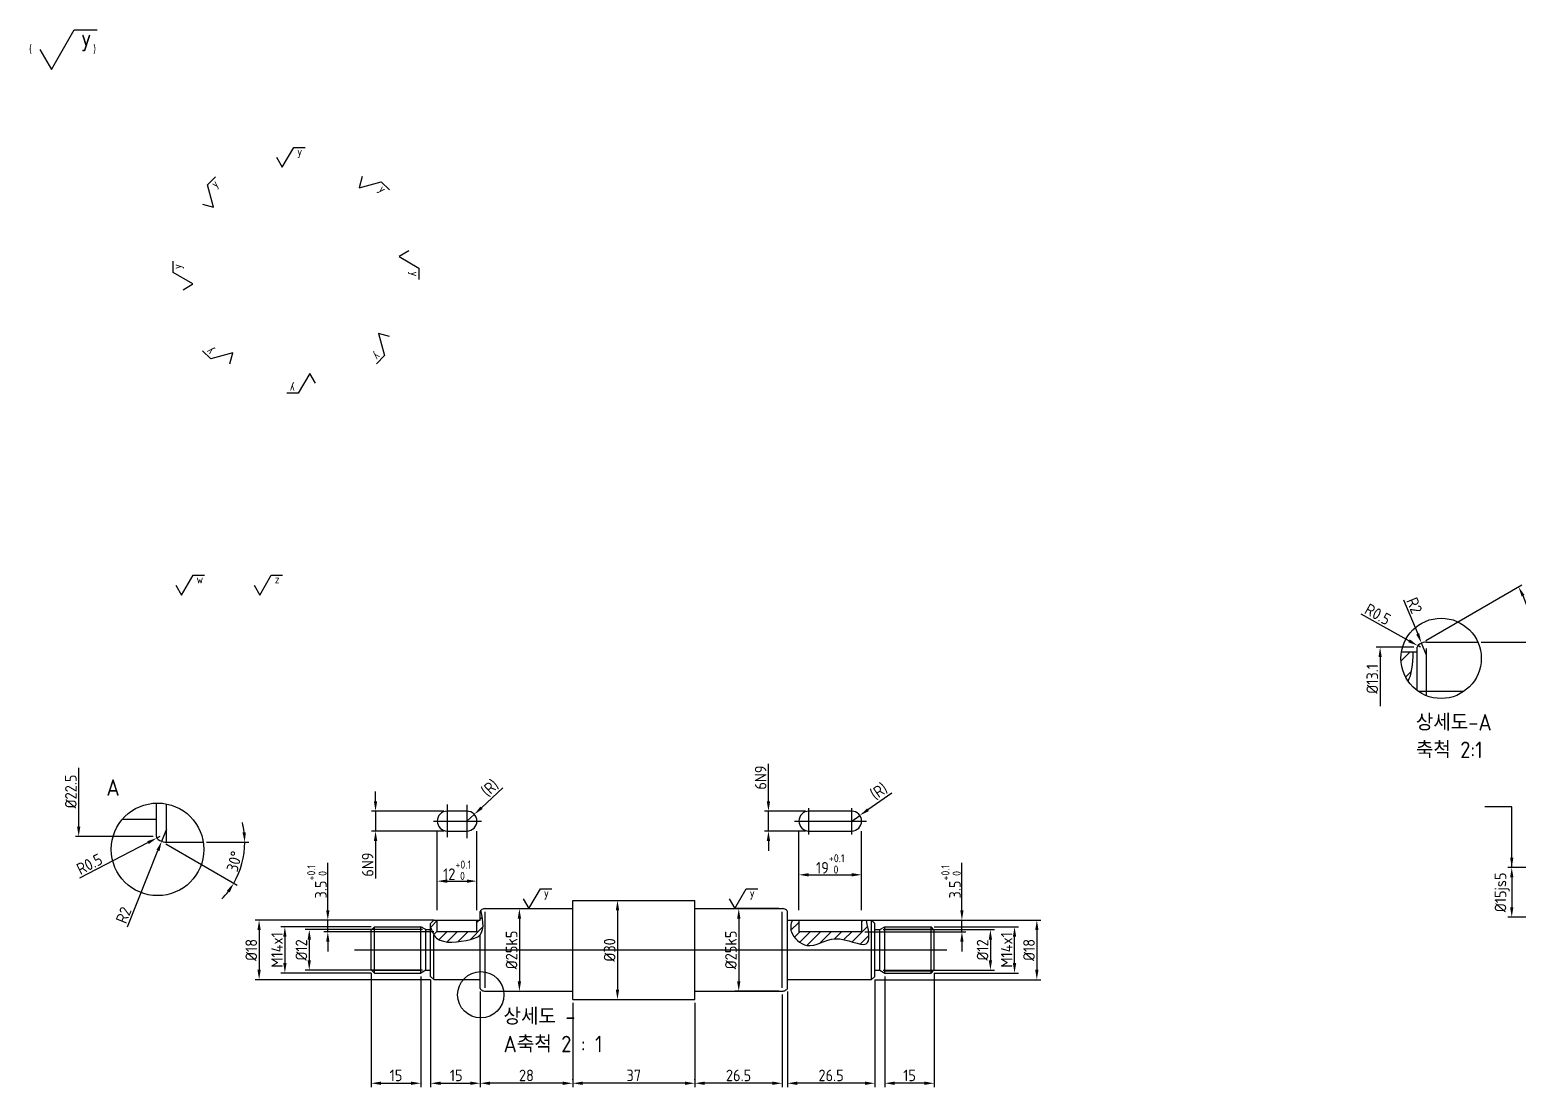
# Model space of a CAD drawing. Header units: millimetres. Extents: x 0 to 1314, y 0 to 614.
# Drawn here: x 635.6 to 1086.3, y 293.7 to 613.9 of the extents above; entities that cross this region are included whole.
import ezdxf

# ---------------------------------------------------------------- set-up
doc = ezdxf.new("R2010")
doc.units = ezdxf.units.MM
for name, color, linetype in [('가는실선', 1, 'Continuous'), ('문자', 2, 'Continuous'), ('외형선', 3, 'Continuous'), ('중심선', 1, 'Continuous')]:
    doc.layers.add(name, color=color, linetype=linetype)
doc.styles.get("Standard").update_dxf_attribs({"font": 'isocp.shx', "bigfont": 'whgtxt.shx'})
doc.dimstyles.new('ISO-25', dxfattribs={"dimtxt": 3.5, "dimasz": 3, "dimexe": 1.2, "dimexo": 1, "dimtad": 1, "dimdsep": 46, "dimtxsty": 'Standard', "dimcen": 0, "dimclrd": 7, "dimclre": 7, "dimclrt": 2, "dimazin": 2, "dimtfac": 1, "dimtmove": 0, "dimatfit": 3, "dimfxl": 0, "dimlwd": -1, "dimlwe": -1, "dimarcsym": 0})

# ---------------------------------------------------------------- blocks, each defined once
blk = doc.blocks.new('*D3')
at = {"layer": 'Defpoints', "color": 0}
for p in [(762.02, 377.27), (740.33, 371.27), (762.02, 371.27)]:
    blk.add_point(p, dxfattribs=at)
at = {"layer": '외형선', "color": 7}
for p, q in [((740.33, 380.27), (740.33, 383.27)), ((761.02, 377.27), (739.13, 377.27)), ((740.33, 377.27), (740.33, 371.27)), ((761.02, 371.27), (739.13, 371.27)), ((740.33, 368.27), (740.33, 356.91))]:
    blk.add_line(p, q, dxfattribs=at)
for points in [[(739.83, 380.27), (740.83, 380.27), (740.33, 377.27)], [(739.83, 368.27), (740.83, 368.27), (740.33, 371.27)]]:
    blk.add_solid(points, dxfattribs=at)
at = {"layer": '외형선', "color": 2, "insert": (737.95, 361.09), "char_height": 3.5, "attachment_point": 5, "rotation": 90}
blk.add_mtext('6N9', dxfattribs=at)
blk = doc.blocks.new('*D4')
at = {"layer": 'Defpoints', "color": 0}
for p in [(768.02, 374.27), (770.23, 376.31)]:
    blk.add_point(p, dxfattribs=at)
at = {"layer": '외형선', "color": 7}
for p, q in [((778.91, 384.3), (772.44, 378.34)), ((768.02, 374.27), (770.23, 376.31))]:
    blk.add_line(p, q, dxfattribs=at)
blk.add_solid([(772.1, 378.71), (772.77, 377.97), (770.23, 376.31)], dxfattribs=at)
at = {"layer": '외형선', "color": 2, "insert": (775.05, 384.21), "char_height": 3.5, "attachment_point": 5, "rotation": 42.6501}
blk.add_mtext('(R)', dxfattribs=at)
blk = doc.blocks.new('*D6')
at = {"layer": 'Defpoints', "color": 0}
for p in [(859.3, 377.27), (871.52, 377.27), (871.52, 371.27)]:
    blk.add_point(p, dxfattribs=at)
at = {"layer": '외형선', "color": 7}
for p, q in [((859.3, 380.27), (859.3, 391.63)), ((870.52, 377.27), (858.1, 377.27)), ((859.3, 371.27), (859.3, 377.27)), ((870.52, 371.27), (858.1, 371.27)), ((859.3, 368.27), (859.3, 365.27))]:
    blk.add_line(p, q, dxfattribs=at)
for points in [[(858.8, 380.27), (859.8, 380.27), (859.3, 377.27)], [(858.8, 368.27), (859.8, 368.27), (859.3, 371.27)]]:
    blk.add_solid(points, dxfattribs=at)
at = {"layer": '외형선', "color": 2, "insert": (856.93, 387.45), "char_height": 3.5, "attachment_point": 5, "rotation": 90}
blk.add_mtext('6N9', dxfattribs=at)
blk = doc.blocks.new('*D7')
at = {"layer": 'Defpoints', "color": 0}
for p in [(884.52, 374.27), (886.98, 376)]:
    blk.add_point(p, dxfattribs=at)
at = {"layer": '외형선', "color": 7}
for p, q in [((896.64, 382.77), (889.43, 377.72)), ((884.52, 374.27), (886.98, 376))]:
    blk.add_line(p, q, dxfattribs=at)
blk.add_solid([(889.15, 378.13), (889.72, 377.31), (886.98, 376)], dxfattribs=at)
at = {"layer": '외형선', "color": 2, "insert": (892.8, 383.19), "char_height": 3.5, "attachment_point": 5, "rotation": 35.0457}
blk.add_mtext('(R)', dxfattribs=at)
blk = doc.blocks.new('*D9')
at = {"layer": 'Defpoints', "color": 0}
for p in [(725.88, 344.27), (759.02, 344.27), (759.02, 340.77)]:
    blk.add_point(p, dxfattribs=at)
at = {"layer": '외형선', "color": 7}
for p, q in [((725.88, 347.27), (725.88, 361.6)), ((758.02, 344.27), (724.68, 344.27)), ((725.88, 340.77), (725.88, 344.27)), ((758.02, 340.77), (724.68, 340.77)), ((725.88, 337.77), (725.88, 334.77))]:
    blk.add_line(p, q, dxfattribs=at)
for points in [[(725.38, 347.27), (726.38, 347.27), (725.88, 344.27)], [(725.38, 337.77), (726.38, 337.77), (725.88, 340.77)]]:
    blk.add_solid(points, dxfattribs=at)
at = {"layer": '외형선', "color": 2, "insert": (722.58, 355.94), "char_height": 3.5, "attachment_point": 5, "rotation": 90}
blk.add_mtext('3.5{\\H0.7x;\\S+0.1^  0;}', dxfattribs=at)
blk = doc.blocks.new('*D10')
at = {"layer": 'Defpoints', "color": 0}
for p in [(887.52, 344.27), (917.88, 344.27), (887.52, 340.77)]:
    blk.add_point(p, dxfattribs=at)
at = {"layer": '외형선', "color": 7}
for p, q in [((917.88, 347.27), (917.88, 361.6)), ((888.52, 344.27), (919.08, 344.27)), ((917.88, 340.77), (917.88, 344.27)), ((888.52, 340.77), (919.08, 340.77)), ((917.88, 337.77), (917.88, 334.77))]:
    blk.add_line(p, q, dxfattribs=at)
for points in [[(917.38, 347.27), (918.38, 347.27), (917.88, 344.27)], [(917.38, 337.77), (918.38, 337.77), (917.88, 340.77)]]:
    blk.add_solid(points, dxfattribs=at)
at = {"layer": '외형선', "color": 2, "insert": (914.58, 355.94), "char_height": 3.5, "attachment_point": 5, "rotation": 90}
blk.add_mtext('3.5{\\H0.7x;\\S+0.1^  0;}', dxfattribs=at)
blk = doc.blocks.new('*D15')
at = {"layer": 'Defpoints', "color": 0}
for p in [(740.02, 342.27), (712.88, 328.27), (740.02, 328.27)]:
    blk.add_point(p, dxfattribs=at)
at = {"layer": '외형선', "color": 7}
for p, q in [((739.02, 342.27), (711.68, 342.27)), ((712.88, 339.27), (712.88, 331.27)), ((739.02, 328.27), (711.68, 328.27))]:
    blk.add_line(p, q, dxfattribs=at)
for points in [[(712.38, 339.27), (713.38, 339.27), (712.88, 342.27)], [(712.38, 331.27), (713.38, 331.27), (712.88, 328.27)]]:
    blk.add_solid(points, dxfattribs=at)
at = {"layer": '외형선', "color": 2, "insert": (710.5, 335.27), "char_height": 3.5, "attachment_point": 5, "rotation": 90}
blk.add_mtext('M14x1', dxfattribs=at)
blk = doc.blocks.new('*D16')
at = {"layer": 'Defpoints', "color": 0}
for p in [(755.52, 341.41), (720.26, 329.14), (755.52, 329.14)]:
    blk.add_point(p, dxfattribs=at)
at = {"layer": '외형선', "color": 7}
for p, q in [((754.52, 341.41), (719.06, 341.41)), ((720.26, 338.41), (720.26, 332.14)), ((754.52, 329.14), (719.06, 329.14))]:
    blk.add_line(p, q, dxfattribs=at)
for points in [[(719.76, 338.41), (720.76, 338.41), (720.26, 341.41)], [(719.76, 332.14), (720.76, 332.14), (720.26, 329.14)]]:
    blk.add_solid(points, dxfattribs=at)
at = {"layer": '외형선', "color": 2, "insert": (717.88, 335.27), "char_height": 3.5, "attachment_point": 5, "rotation": 90}
blk.add_mtext('%%C12', dxfattribs=at)
blk = doc.blocks.new('*D17')
at = {"layer": 'Defpoints', "color": 0}
for p in [(758.02, 344.27), (705.07, 326.27), (758.02, 326.27)]:
    blk.add_point(p, dxfattribs=at)
at = {"layer": '외형선', "color": 7}
for p, q in [((757.02, 344.27), (703.87, 344.27)), ((705.07, 341.27), (705.07, 329.27)), ((757.02, 326.27), (703.87, 326.27))]:
    blk.add_line(p, q, dxfattribs=at)
for points in [[(704.57, 341.27), (705.57, 341.27), (705.07, 344.27)], [(704.57, 329.27), (705.57, 329.27), (705.07, 326.27)]]:
    blk.add_solid(points, dxfattribs=at)
at = {"layer": '외형선', "color": 2, "insert": (702.7, 335.27), "char_height": 3.5, "attachment_point": 5, "rotation": 90}
blk.add_mtext('%%C18', dxfattribs=at)
blk = doc.blocks.new('*D18')
at = {"layer": 'Defpoints', "color": 0}
for p in [(773.56, 347.77), (773.56, 322.77), (783.89, 322.77)]:
    blk.add_point(p, dxfattribs=at)
at = {"layer": '외형선', "color": 7}
for p, q in [((774.56, 347.77), (785.09, 347.77)), ((783.89, 344.77), (783.89, 325.77)), ((774.56, 322.77), (785.09, 322.77))]:
    blk.add_line(p, q, dxfattribs=at)
for points in [[(783.39, 344.77), (784.39, 344.77), (783.89, 347.77)], [(783.39, 325.77), (784.39, 325.77), (783.89, 322.77)]]:
    blk.add_solid(points, dxfattribs=at)
at = {"layer": '외형선', "color": 2, "insert": (781.52, 335.27), "char_height": 3.5, "attachment_point": 5, "rotation": 90}
blk.add_mtext('%%C25k5', dxfattribs=at)
blk = doc.blocks.new('*D19')
at = {"layer": 'Defpoints', "color": 0}
for p in [(800.02, 350.27), (800.02, 320.27), (813.59, 320.27)]:
    blk.add_point(p, dxfattribs=at)
at = {"layer": '외형선', "color": 7}
for p, q in [((801.02, 350.27), (814.79, 350.27)), ((813.59, 347.27), (813.59, 323.27)), ((801.02, 320.27), (814.79, 320.27))]:
    blk.add_line(p, q, dxfattribs=at)
for points in [[(813.09, 347.27), (814.09, 347.27), (813.59, 350.27)], [(813.09, 323.27), (814.09, 323.27), (813.59, 320.27)]]:
    blk.add_solid(points, dxfattribs=at)
at = {"layer": '외형선', "color": 2, "insert": (811.21, 335.27), "char_height": 3.5, "attachment_point": 5, "rotation": 90}
blk.add_mtext('%%C30', dxfattribs=at)
blk = doc.blocks.new('*D20')
at = {"layer": 'Defpoints', "color": 0}
for p in [(863.49, 347.77), (850.31, 322.77), (863.49, 322.77)]:
    blk.add_point(p, dxfattribs=at)
at = {"layer": '외형선', "color": 7}
for p, q in [((862.49, 347.77), (849.11, 347.77)), ((850.31, 344.77), (850.31, 325.77)), ((862.49, 322.77), (849.11, 322.77))]:
    blk.add_line(p, q, dxfattribs=at)
for points in [[(849.81, 344.77), (850.81, 344.77), (850.31, 347.77)], [(849.81, 325.77), (850.81, 325.77), (850.31, 322.77)]]:
    blk.add_solid(points, dxfattribs=at)
at = {"layer": '외형선', "color": 2, "insert": (847.93, 335.27), "char_height": 3.5, "attachment_point": 5, "rotation": 90}
blk.add_mtext('%%C25k5', dxfattribs=at)
blk = doc.blocks.new('*D21')
at = {"layer": 'Defpoints', "color": 0}
for p in [(908.52, 342.27), (933.81, 342.27), (908.52, 328.27)]:
    blk.add_point(p, dxfattribs=at)
at = {"layer": '외형선', "color": 7}
for p, q in [((909.52, 342.27), (935.01, 342.27)), ((933.81, 331.27), (933.81, 339.27)), ((909.52, 328.27), (935.01, 328.27))]:
    blk.add_line(p, q, dxfattribs=at)
for points in [[(933.31, 339.27), (934.31, 339.27), (933.81, 342.27)], [(933.31, 331.27), (934.31, 331.27), (933.81, 328.27)]]:
    blk.add_solid(points, dxfattribs=at)
at = {"layer": '외형선', "color": 2, "insert": (931.43, 335.27), "char_height": 3.5, "attachment_point": 5, "rotation": 90}
blk.add_mtext('M14x1', dxfattribs=at)
blk = doc.blocks.new('*D22')
at = {"layer": 'Defpoints', "color": 0}
for p in [(893.02, 341.41), (893.02, 329.14), (926.51, 329.14)]:
    blk.add_point(p, dxfattribs=at)
at = {"layer": '외형선', "color": 7}
for p, q in [((894.02, 341.41), (927.71, 341.41)), ((926.51, 338.41), (926.51, 332.14)), ((894.02, 329.14), (927.71, 329.14))]:
    blk.add_line(p, q, dxfattribs=at)
for points in [[(926.01, 338.41), (927.01, 338.41), (926.51, 341.41)], [(926.01, 332.14), (927.01, 332.14), (926.51, 329.14)]]:
    blk.add_solid(points, dxfattribs=at)
at = {"layer": '외형선', "color": 2, "insert": (924.13, 335.27), "char_height": 3.5, "attachment_point": 5, "rotation": 90}
blk.add_mtext('%%C12', dxfattribs=at)
blk = doc.blocks.new('*D23')
at = {"layer": 'Defpoints', "color": 0}
for p in [(917.88, 344.27), (890.52, 326.27), (940.57, 326.27)]:
    blk.add_point(p, dxfattribs=at)
at = {"layer": '외형선', "color": 7}
for p, q in [((918.88, 344.27), (941.77, 344.27)), ((940.57, 341.27), (940.57, 329.27)), ((891.52, 326.27), (941.77, 326.27))]:
    blk.add_line(p, q, dxfattribs=at)
for points in [[(940.07, 341.27), (941.07, 341.27), (940.57, 344.27)], [(940.07, 329.27), (941.07, 329.27), (940.57, 326.27)]]:
    blk.add_solid(points, dxfattribs=at)
at = {"layer": '외형선', "color": 2, "insert": (938.19, 335.27), "char_height": 3.5, "attachment_point": 5, "rotation": 90}
blk.add_mtext('%%C18', dxfattribs=at)
blk = doc.blocks.new('*D24')
at = {"layer": 'Defpoints', "color": 0}
for p in [(677.05, 371.86), (675.57, 368.15)]:
    blk.add_point(p, dxfattribs=at)
at = {"layer": '외형선', "color": 7}
for p, q in [((677.05, 371.86), (675.57, 368.15)), ((665.21, 342.3), (674.45, 365.37))]:
    blk.add_line(p, q, dxfattribs=at)
blk.add_solid([(673.99, 365.55), (674.92, 365.18), (675.57, 368.15)], dxfattribs=at)
at = {"layer": '외형선', "color": 2, "insert": (664.06, 345.81), "char_height": 3.5, "attachment_point": 5, "rotation": 68.1667}
blk.add_mtext('R2', dxfattribs=at)
blk = doc.blocks.new('*D25')
at = {"layer": 'Defpoints', "color": 0}
for p in [(674.98, 369.6), (674.09, 369.14)]:
    blk.add_point(p, dxfattribs=at)
at = {"layer": '외형선', "color": 7}
for p, q in [((674.98, 369.6), (674.09, 369.14)), ((650.77, 357.08), (671.43, 367.76))]:
    blk.add_line(p, q, dxfattribs=at)
blk.add_solid([(671.2, 368.2), (671.66, 367.31), (674.09, 369.14)], dxfattribs=at)
at = {"layer": '외형선', "color": 2, "insert": (653.72, 361.27), "char_height": 3.5, "attachment_point": 5, "rotation": 27.3468}
blk.add_mtext('R0.5', dxfattribs=at)
blk = doc.blocks.new('*D26')
at = {"layer": 'Defpoints', "color": 0}
for p in [(674.48, 368.73), (675.05, 368.4), (677.05, 367.86), (688.19, 367.86), (699.24, 359.4)]:
    blk.add_point(p, dxfattribs=at)
at = {"layer": '외형선', "color": 7}
for p, q in [((676.85, 367.36), (698.45, 354.89)), ((689.19, 367.86), (701.93, 367.86))]:
    blk.add_line(p, q, dxfattribs=at)
for start, end in [(6.9498, 13.8995), (329.9996, 360), (316.1, 323.0498)]:
    blk.add_arc((675.98, 367.86), 24.75, start, end, dxfattribs=at)
for points in [[(701.05, 370.89), (700.05, 370.83), (700.73, 367.86)], [(695.34, 353.26), (696.18, 352.71), (697.42, 355.49)]]:
    blk.add_solid(points, dxfattribs=at)
at = {"layer": '외형선', "color": 2, "insert": (697.59, 362.07), "char_height": 3.5, "attachment_point": 5, "rotation": 74.9998}
blk.add_mtext('30°', dxfattribs=at)
blk = doc.blocks.new('*D28')
at = {"layer": 'Defpoints', "color": 0}
for p in [(739.02, 329.27), (754.02, 328.27), (754.02, 294.91)]:
    blk.add_point(p, dxfattribs=at)
at = {"layer": '외형선', "color": 7}
for p, q in [((739.02, 328.27), (739.02, 293.71)), ((754.02, 327.27), (754.02, 293.71)), ((742.02, 294.91), (751.02, 294.91))]:
    blk.add_line(p, q, dxfattribs=at)
for points in [[(742.02, 295.41), (742.02, 294.41), (739.02, 294.91)], [(751.02, 295.41), (751.02, 294.41), (754.02, 294.91)]]:
    blk.add_solid(points, dxfattribs=at)
at = {"layer": '외형선', "color": 2, "insert": (746.52, 297.28), "char_height": 3.5, "attachment_point": 5}
blk.add_mtext('15', dxfattribs=at)
blk = doc.blocks.new('*D29')
at = {"layer": 'Defpoints', "color": 0}
for p in [(757.02, 327.27), (772.02, 323.64), (772.02, 294.91)]:
    blk.add_point(p, dxfattribs=at)
at = {"layer": '외형선', "color": 7}
for p, q in [((757.02, 326.27), (757.02, 293.71)), ((772.02, 322.64), (772.02, 293.71)), ((760.02, 294.91), (769.02, 294.91))]:
    blk.add_line(p, q, dxfattribs=at)
for points in [[(760.02, 295.41), (760.02, 294.41), (757.02, 294.91)], [(769.02, 295.41), (769.02, 294.41), (772.02, 294.91)]]:
    blk.add_solid(points, dxfattribs=at)
at = {"layer": '외형선', "color": 2, "insert": (764.76, 297.28), "char_height": 3.5, "attachment_point": 5}
blk.add_mtext('15', dxfattribs=at)
blk = doc.blocks.new('*D30')
at = {"layer": 'Defpoints', "color": 0}
for p in [(800.02, 320.27), (772.02, 305.03), (772.02, 294.91)]:
    blk.add_point(p, dxfattribs=at)
at = {"layer": '외형선', "color": 7}
for p, q in [((800.02, 319.27), (800.02, 293.71)), ((772.02, 304.03), (772.02, 293.71)), ((797.02, 294.91), (775.02, 294.91))]:
    blk.add_line(p, q, dxfattribs=at)
for points in [[(775.02, 295.41), (775.02, 294.41), (772.02, 294.91)], [(797.02, 295.41), (797.02, 294.41), (800.02, 294.91)]]:
    blk.add_solid(points, dxfattribs=at)
at = {"layer": '외형선', "color": 2, "insert": (786.02, 297.28), "char_height": 3.5, "attachment_point": 5}
blk.add_mtext('28', dxfattribs=at)
blk = doc.blocks.new('*D31')
at = {"layer": 'Defpoints', "color": 0}
for p in [(837.02, 320.27), (800.02, 294.91), (800.02, 294.91)]:
    blk.add_point(p, dxfattribs=at)
at = {"layer": '외형선', "color": 7}
for p, q in [((837.02, 319.27), (837.02, 293.71)), ((800.02, 295.91), (800.02, 296.11)), ((834.02, 294.91), (803.02, 294.91))]:
    blk.add_line(p, q, dxfattribs=at)
for points in [[(803.02, 295.41), (803.02, 294.41), (800.02, 294.91)], [(834.02, 295.41), (834.02, 294.41), (837.02, 294.91)]]:
    blk.add_solid(points, dxfattribs=at)
at = {"layer": '외형선', "color": 2, "insert": (818.52, 297.28), "char_height": 3.5, "attachment_point": 5}
blk.add_mtext('37', dxfattribs=at)
blk = doc.blocks.new('*D32')
at = {"layer": 'Defpoints', "color": 0}
for p in [(863.49, 322.77), (837.02, 294.91), (837.02, 294.91)]:
    blk.add_point(p, dxfattribs=at)
at = {"layer": '외형선', "color": 7}
for p, q in [((863.49, 321.77), (863.49, 293.71)), ((837.02, 295.91), (837.02, 296.11)), ((860.49, 294.91), (840.02, 294.91))]:
    blk.add_line(p, q, dxfattribs=at)
for points in [[(840.02, 295.41), (840.02, 294.41), (837.02, 294.91)], [(860.49, 295.41), (860.49, 294.41), (863.49, 294.91)]]:
    blk.add_solid(points, dxfattribs=at)
at = {"layer": '외형선', "color": 2, "insert": (850.25, 297.28), "char_height": 3.5, "attachment_point": 5}
blk.add_mtext('26.5', dxfattribs=at)
blk = doc.blocks.new('*D33')
at = {"layer": 'Defpoints', "color": 0}
for p in [(891.52, 327.27), (865.02, 323.64), (865.02, 294.91)]:
    blk.add_point(p, dxfattribs=at)
at = {"layer": '외형선', "color": 7}
for p, q in [((891.52, 326.27), (891.52, 293.71)), ((865.02, 322.64), (865.02, 293.71)), ((888.52, 294.91), (868.02, 294.91))]:
    blk.add_line(p, q, dxfattribs=at)
for points in [[(868.02, 295.41), (868.02, 294.41), (865.02, 294.91)], [(888.52, 295.41), (888.52, 294.41), (891.52, 294.91)]]:
    blk.add_solid(points, dxfattribs=at)
at = {"layer": '외형선', "color": 2, "insert": (878.27, 297.28), "char_height": 3.5, "attachment_point": 5}
blk.add_mtext('26.5', dxfattribs=at)
blk = doc.blocks.new('*D34')
at = {"layer": 'Defpoints', "color": 0}
for p in [(909.52, 329.27), (894.52, 328.27), (894.52, 294.91)]:
    blk.add_point(p, dxfattribs=at)
at = {"layer": '외형선', "color": 7}
for p, q in [((894.52, 327.27), (894.52, 293.71)), ((909.52, 328.27), (909.52, 293.71)), ((906.52, 294.91), (897.52, 294.91))]:
    blk.add_line(p, q, dxfattribs=at)
for points in [[(897.52, 295.41), (897.52, 294.41), (894.52, 294.91)], [(906.52, 295.41), (906.52, 294.41), (909.52, 294.91)]]:
    blk.add_solid(points, dxfattribs=at)
at = {"layer": '외형선', "color": 2, "insert": (902.02, 297.28), "char_height": 3.5, "attachment_point": 5}
blk.add_mtext('15', dxfattribs=at)
blk = doc.blocks.new('*D68')
at = {"layer": 'Defpoints', "color": 0}
for p in [(1057.03, 428.19), (1058.56, 424.49)]:
    blk.add_point(p, dxfattribs=at)
at = {"layer": '외형선', "color": 7}
for p, q in [((1051.61, 441.24), (1055.88, 430.96)), ((1058.56, 424.49), (1057.03, 428.19))]:
    blk.add_line(p, q, dxfattribs=at)
blk.add_solid([(1056.34, 431.15), (1055.42, 430.77), (1057.03, 428.19)], dxfattribs=at)
at = {"layer": '외형선', "color": 2, "insert": (1054.89, 439.54), "char_height": 3.5, "attachment_point": 5, "rotation": 292.5401}
blk.add_mtext('R2', dxfattribs=at)
blk = doc.blocks.new('*D69')
at = {"layer": 'Defpoints', "color": 0}
for p in [(1055.89, 427.4), (1056.76, 426.91)]:
    blk.add_point(p, dxfattribs=at)
at = {"layer": '외형선', "color": 7}
for p, q in [((1038.69, 437.04), (1053.27, 428.87)), ((1056.76, 426.91), (1055.89, 427.4))]:
    blk.add_line(p, q, dxfattribs=at)
blk.add_solid([(1053.51, 429.31), (1053.02, 428.43), (1055.89, 427.4)], dxfattribs=at)
at = {"layer": '외형선', "color": 2, "insert": (1043.81, 436.89), "char_height": 3.5, "attachment_point": 5, "rotation": 330.7278}
blk.add_mtext('R0.5', dxfattribs=at)
blk = doc.blocks.new('*D70')
at = {"layer": 'Defpoints', "color": 0}
for p in [(1090.37, 434.29), (1058.56, 428.49), (1074.09, 428.49), (1056.26, 427.78), (1056.56, 427.96)]:
    blk.add_point(p, dxfattribs=at)
at = {"layer": '외형선', "color": 7}
for p, q in [((1058.36, 428.99), (1087.45, 445.79)), ((1075.09, 428.49), (1092.08, 428.49))]:
    blk.add_line(p, q, dxfattribs=at)
blk.add_arc((1057.49, 428.49), 33.39, 5.1494, 24.8545, dxfattribs=at)
for points in [[(1087.34, 442.3), (1088.23, 442.76), (1086.41, 445.19)], [(1091.25, 431.51), (1090.25, 431.47), (1090.88, 428.49)]]:
    blk.add_solid(points, dxfattribs=at)
at = {"layer": '외형선', "color": 2, "insert": (1092.04, 437.75), "char_height": 3.5, "attachment_point": 5, "rotation": 285.0019}
blk.add_mtext('30°', dxfattribs=at)
blk = doc.blocks.new('*D74')
at = {"layer": 'Defpoints', "color": 0}
for p in [(1143.75, 360.21), (1084.37, 345.21), (1143.75, 345.21)]:
    blk.add_point(p, dxfattribs=at)
at = {"layer": '외형선', "color": 7}
for p, q in [((1142.75, 360.21), (1083.17, 360.21)), ((1084.37, 357.21), (1084.37, 348.21)), ((1142.75, 345.21), (1083.17, 345.21))]:
    blk.add_line(p, q, dxfattribs=at)
for points in [[(1083.87, 357.21), (1084.87, 357.21), (1084.37, 360.21)], [(1083.87, 348.21), (1084.87, 348.21), (1084.37, 345.21)]]:
    blk.add_solid(points, dxfattribs=at)
at = {"layer": '외형선', "color": 2, "insert": (1081.48, 352.71), "char_height": 3.5, "attachment_point": 5, "rotation": 90}
blk.add_mtext('%%C15js5', dxfattribs=at)

msp = doc.modelspace()

# ---------------------------------------------------------------- hatches: boundary and pattern name
at = {"layer": '가는실선'}
h = msp.add_hatch(dxfattribs=at)
h.set_pattern_fill('ANSI31', color=256, scale=1.4)
h.set_pattern_definition([(45, (-1083.023, -409.8614), (-3.14309, 3.14309), [])])
edge = h.paths.add_edge_path()
edge.add_spline(control_points=[(1052.96, 416.662), (1054.104, 418.455), (1054.431, 421.772), (1054.541, 425.492)], knot_values=[22.0957229, 22.0957229, 22.0957229, 22.0957229, 26.2311837, 26.2311837, 26.2311837, 26.2311837], degree=3, periodic=0)
edge.add_line((1054.541, 425.492), (1054.137, 425.492))
edge.add_line((1054.137, 425.492), (1050.974, 425.492))
edge.add_arc((1062.977, 423.553), 12.158, 170.82243, 180)
edge.add_arc((1062.977, 423.553), 12.158, 180, 214.52414)
h = msp.add_hatch(dxfattribs=at)
h.set_pattern_fill('ANSI31', color=256, scale=0.7)
edge = h.paths.add_edge_path()
edge.add_spline(control_points=[(758.023, 339.825), (758.256, 339.466), (760.454, 336.862), (766.467, 337.738), (771.084, 338.986), (771.82, 339.616), (772.023, 339.856)], knot_values=[6.4540438, 6.4540438, 6.4540438, 6.4540438, 7.8851862, 18.1751173, 20.4703392, 21.6123175, 21.6123175, 21.6123175, 21.6123175], degree=3, periodic=0)
edge.add_spline(control_points=[(772.023, 339.856), (773.331, 341.405), (772.928, 344.242), (772.222, 347.308)], knot_values=[21.6123175, 21.6123175, 21.6123175, 21.6123175, 28.9718923, 28.9718923, 28.9718923, 28.9718923], degree=3, periodic=0)
edge.add_arc((772.523, 346.909), 0.5, 127.0043, 180)
edge.add_line((772.023, 346.909), (772.023, 345.484))
edge.add_line((772.023, 345.484), (772.023, 344.275))
edge.add_line((772.023, 344.275), (771.023, 344.275))
edge.add_line((771.023, 344.275), (771.023, 340.775))
edge.add_line((771.023, 340.775), (759.023, 340.775))
edge.add_line((759.023, 340.775), (759.023, 344.275))
edge.add_line((759.023, 344.275), (758.023, 344.275))
edge.add_line((758.023, 344.275), (757.023, 343.275))
edge.add_line((757.023, 343.275), (757.023, 342.295))
edge.add_line((757.023, 342.295), (757.023, 342.208))
edge.add_spline(control_points=[(757.023, 342.208), (757.268, 341.311), (757.585, 340.497), (758.023, 339.825)], knot_values=[3.7750251, 3.7750251, 3.7750251, 3.7750251, 6.4540438, 6.4540438, 6.4540438, 6.4540438], degree=3, periodic=0)
h = msp.add_hatch(dxfattribs=at)
h.set_pattern_fill('ANSI31', color=256, scale=0.7)
edge = h.paths.add_edge_path()
edge.add_spline(control_points=[(866.524, 344.275), (866.027, 343.096), (865.575, 340.023), (871.922, 334.388), (879.055, 341.125), (890.772, 334.246), (889.783, 340.796), (888.946, 344.275)], knot_values=[5.3774227, 5.3774227, 5.3774227, 5.3774227, 9.2256165, 15.4646428, 24.3433852, 33.7618298, 41.6752201, 41.6752201, 41.6752201, 41.6752201], degree=3, periodic=0)
edge.add_line((888.946, 344.275), (887.523, 344.275))
edge.add_line((887.523, 344.275), (887.523, 340.775))
edge.add_line((887.523, 340.775), (868.523, 340.775))
edge.add_line((868.523, 340.775), (868.523, 344.275))
edge.add_line((868.523, 344.275), (866.524, 344.275))

# ---------------------------------------------------------------- linework, layer by layer
for p, q in [((712.098, 572.254), (715.562, 578.254)), ((715.562, 578.254), (719.026, 578.254)), ((710.366, 575.254), (712.098, 572.254)), ((689.45, 566.872), (691.9, 569.321)), ((736.278, 569.391), (735.382, 566.045)), ((691.243, 560.18), (689.45, 566.872)), ((735.382, 566.045), (742.074, 567.838)), ((742.074, 567.838), (744.523, 565.388)), ((687.897, 561.076), (691.243, 560.18)), ((750.456, 546.922), (747.456, 545.19)), ((679.035, 540.36), (679.035, 543.824)), ((747.456, 545.19), (753.456, 541.726)), ((753.456, 541.726), (753.456, 538.262)), ((685.035, 536.896), (679.035, 540.36)), ((682.035, 535.164), (685.035, 536.896)), ((744.593, 521.01), (741.247, 521.906)), ((741.247, 521.906), (743.04, 515.214)), ((690.416, 514.248), (687.967, 516.698)), ((697.108, 516.041), (690.416, 514.248)), ((696.212, 512.695), (697.108, 516.041)), ((743.04, 515.214), (740.59, 512.765)), ((720.392, 509.833), (716.928, 503.833)), ((722.124, 506.833), (720.392, 509.833)), ((716.928, 503.833), (713.464, 503.833)), ((786.791, 347.775), (790.255, 353.775)), ((790.255, 353.775), (793.719, 353.775)), ((849.109, 347.775), (852.573, 353.775)), ((852.573, 353.775), (856.037, 353.775)), ((785.059, 350.775), (786.791, 347.775)), ((847.377, 350.775), (849.109, 347.775)), ((773.559, 323.775), (773.559, 346.775)), ((863.487, 323.775), (863.487, 346.775))]:
    msp.add_line(p, q, dxfattribs=at)
for centre, radius in [((1062.977, 423.553), 12.158), ((674.342, 365.725), 14.013), ((772.202, 321.705), 7.007)]:
    msp.add_circle(centre, radius, dxfattribs=at)
at = {"layer": '외형선'}
for p, q in [((642.189, 601.857), (649.118, 613.857)), ((649.118, 613.857), (656.046, 613.857)), ((638.725, 607.857), (642.189, 601.857)), ((681.615, 442.726), (685.08, 448.726)), ((685.08, 448.726), (688.544, 448.726)), ((705.282, 442.726), (708.746, 448.726)), ((708.746, 448.726), (712.21, 448.726)), ((679.883, 445.726), (681.615, 442.726)), ((703.55, 445.726), (705.282, 442.726)), ((1058.562, 428.492), (1074.086, 428.492)), ((1050.974, 425.492), (1054.137, 425.492)), ((1054.137, 425.492), (1055.758, 425.492)), ((1055.758, 425.271), (1055.758, 426.915)), ((1055.758, 413.77), (1055.758, 425.271)), ((1056.258, 427.781), (1056.562, 427.956)), ((1058.562, 412.225), (1058.562, 426.492)), ((673.983, 369.596), (673.983, 379.734)), ((677.055, 367.864), (677.055, 379.473)), ((663.718, 374.864), (673.983, 374.864)), ((768.023, 377.275), (762.023, 377.275)), ((884.523, 377.275), (871.523, 377.275)), ((759.023, 347.275), (759.023, 371.275)), ((762.023, 371.275), (768.023, 371.275)), ((771.023, 347.275), (771.023, 371.275)), ((868.523, 347.275), (868.523, 371.275)), ((871.523, 371.275), (884.523, 371.275)), ((887.523, 347.275), (887.523, 371.275)), ((674.483, 368.73), (675.055, 368.4)), ((677.055, 367.864), (688.191, 367.864)), ((772.273, 347.342), (772.559, 347.507)), ((773.559, 347.775), (800.023, 347.775)), ((800.023, 348.438), (800.023, 350.275)), ((800.023, 350.275), (837.023, 350.275)), ((800.023, 320.275), (800.023, 348.438)), ((837.023, 348.438), (837.023, 350.275)), ((837.023, 320.275), (837.023, 348.438)), ((837.023, 347.775), (863.487, 347.775)), ((864.773, 347.342), (864.487, 347.507)), ((757.023, 343.275), (758.023, 344.275)), ((757.023, 342.295), (757.023, 343.275)), ((758.023, 344.275), (772.023, 344.275)), ((759.023, 340.775), (759.023, 344.275)), ((771.023, 340.775), (771.023, 344.275)), ((772.023, 345.484), (772.023, 346.909)), ((772.023, 344.275), (772.023, 345.484)), ((865.023, 345.484), (865.023, 346.909)), ((865.023, 323.641), (865.023, 345.484)), ((865.023, 344.275), (890.523, 344.275)), ((868.523, 344.275), (868.523, 340.775)), ((887.523, 344.275), (887.523, 340.775)), ((890.523, 343.173), (890.523, 344.275)), ((891.523, 343.275), (890.523, 344.275)), ((890.523, 326.275), (890.523, 343.173)), ((891.523, 342.295), (891.523, 343.275)), ((739.023, 341.275), (740.023, 342.275)), ((739.023, 340.54), (739.023, 341.275)), ((739.023, 329.275), (739.023, 340.54)), ((740.023, 341.463), (739.211, 341.463)), ((740.023, 341.418), (740.023, 342.275)), ((740.023, 342.275), (754.023, 342.275)), ((754.023, 341.463), (740.023, 341.463)), ((740.023, 328.275), (740.023, 341.418)), ((754.023, 341.418), (754.023, 342.275)), ((755.523, 341.409), (754.023, 342.275)), ((754.023, 328.275), (754.023, 341.418)), ((755.523, 340.658), (755.523, 341.409)), ((755.523, 341.409), (757.023, 341.409)), ((755.523, 329.141), (755.523, 340.658)), ((757.023, 327.275), (757.023, 342.295)), ((758.023, 326.275), (758.023, 339.825)), ((771.023, 340.775), (759.023, 340.775)), ((772.023, 323.641), (772.023, 339.856)), ((887.523, 340.775), (868.523, 340.775)), ((891.523, 327.275), (891.523, 342.295)), ((891.523, 341.409), (893.023, 341.409)), ((893.023, 341.409), (894.523, 342.275)), ((893.023, 340.658), (893.023, 341.409)), ((893.023, 329.141), (893.023, 340.658)), ((894.523, 341.418), (894.523, 342.275)), ((894.523, 342.275), (908.523, 342.275)), ((894.523, 341.575), (908.523, 341.575)), ((894.523, 328.275), (894.523, 341.418)), ((908.523, 341.418), (908.523, 342.275)), ((909.523, 341.275), (908.523, 342.275)), ((908.523, 341.575), (909.223, 341.575)), ((908.523, 328.275), (908.523, 341.418)), ((909.523, 340.54), (909.523, 341.275)), ((909.523, 329.275), (909.523, 340.54)), ((739.023, 329.275), (740.023, 328.275)), ((740.023, 329.087), (739.211, 329.087)), ((754.023, 329.087), (740.023, 329.087)), ((755.523, 329.141), (754.023, 328.275)), ((755.523, 329.141), (757.023, 329.141)), ((891.523, 329.141), (893.023, 329.141)), ((893.023, 329.141), (894.523, 328.275)), ((909.523, 329.275), (908.523, 328.275)), ((740.023, 328.275), (754.023, 328.275)), ((757.023, 327.275), (758.023, 326.275)), ((758.023, 326.275), (772.023, 326.275)), ((865.023, 326.275), (890.523, 326.275)), ((891.523, 327.275), (890.523, 326.275)), ((894.523, 328.975), (908.523, 328.975)), ((894.523, 328.275), (908.523, 328.275)), ((908.523, 328.975), (909.223, 328.975)), ((772.273, 323.208), (772.559, 323.043)), ((773.559, 322.775), (800.023, 322.775)), ((800.023, 320.275), (837.023, 320.275)), ((837.023, 322.775), (863.487, 322.775)), ((864.773, 323.208), (864.487, 323.043))]:
    msp.add_line(p, q, dxfattribs=at)
at = {"layer": '외형선', "color": 7}
for p, q in [((1054.758, 426.915), (1043.304, 426.915)), ((1044.504, 423.915), (1044.504, 409.052)), ((650.447, 372.596), (650.447, 390.405)), ((672.983, 369.596), (649.447, 369.596)), ((762.023, 356.098), (768.023, 356.098)), ((871.523, 358.021), (884.523, 358.021))]:
    msp.add_line(p, q, dxfattribs=at)
at = {"layer": '외형선'}
for centre, radius, start, end in [((1058.562, 424.492), 4, 90, 120), ((1056.758, 426.915), 1, 120, 180.00001), ((762.023, 374.275), 3, 90, 270), ((768.023, 374.275), 3, 270, 90), ((871.523, 374.275), 3, 90, 270), ((884.523, 374.275), 3, 270, 90), ((674.983, 369.596), 1, 179.99999, 240), ((677.055, 371.864), 4, 240, 270), ((772.523, 346.909), 0.5, 120, 180.00001), ((773.559, 345.775), 2, 90, 120), ((863.487, 345.775), 2, 60, 90), ((864.523, 346.909), 0.5, 0, 60), ((772.523, 323.641), 0.5, 179.99999, 240), ((773.559, 324.775), 2, 240, 270), ((863.487, 324.775), 2, 270, 300), ((864.523, 323.641), 0.5, 300, 360)]:
    msp.add_arc(centre, radius, start, end, dxfattribs=at)
msp.add_open_spline([(1052.96, 416.662), (1054.104, 418.455), (1054.431, 421.772), (1054.541, 425.492)], degree=3, dxfattribs=at)
for points, knots in [([(757.023, 342.208), (757.4, 340.831), (759.305, 336.695), (766.467, 337.738), (773.56, 339.656), (773.037, 343.766), (772.222, 347.308)], [3.7750251, 3.7750251, 3.7750251, 3.7750251, 7.8851862, 18.1751173, 20.4703392, 28.9718923, 28.9718923, 28.9718923, 28.9718923]), ([(866.524, 344.275), (866.027, 343.096), (865.575, 340.023), (871.922, 334.388), (879.055, 341.125), (890.772, 334.246), (889.783, 340.796), (888.946, 344.275)], [5.3774227, 5.3774227, 5.3774227, 5.3774227, 9.2256165, 15.4646428, 24.3433852, 33.7618298, 41.6752201, 41.6752201, 41.6752201, 41.6752201])]:
    msp.add_open_spline(points, degree=3, knots=knots, dxfattribs=at)
at = {"layer": '외형선', "color": 7}
for points in [[(1044.004, 423.915), (1045.004, 423.915), (1044.504, 426.915)], [(649.947, 372.596), (650.947, 372.596), (650.447, 369.596)], [(762.023, 356.598), (762.023, 355.598), (759.023, 356.098)], [(768.023, 356.598), (768.023, 355.598), (771.023, 356.098)], [(871.523, 358.521), (871.523, 357.521), (868.523, 358.021)], [(884.523, 358.521), (884.523, 357.521), (887.523, 358.021)]]:
    msp.add_solid(points, dxfattribs=at)
at = {"layer": '중심선'}
for p, q in [((1069.803, 413.492), (1056.151, 413.492)), ((762.023, 379.302), (762.023, 369.389)), ((768.023, 379.217), (768.023, 369.135)), ((757.884, 374.275), (772.439, 374.275)), ((867.165, 374.275), (889.008, 374.275)), ((871.523, 370.19), (871.523, 378.241)), ((884.523, 370.211), (884.523, 378.22)), ((733.95, 335.275), (913.35, 335.275))]:
    msp.add_line(p, q, dxfattribs=at)

# ---------------------------------------------------------------- texts
at = {"layer": '가는실선', "char_height": 2.5, "attachment_point": 1}
for insert in [(716.607, 578.254), (791.3, 353.775), (853.618, 353.775)]:
    msp.add_mtext_dynamic_manual_height_columns('y', width=3.73677, gutter_width=12.5, heights=[0], dxfattribs=dict(at, insert=insert))
for insert, rotation in [((690.189, 567.611), 45), ((742.813, 567.099), 315), ((679.035, 541.405), 90), ((753.456, 540.681), 270), ((689.677, 514.987), 135), ((742.301, 514.475), 225), ((715.883, 503.833), 180)]:
    msp.add_mtext_dynamic_manual_height_columns('y', width=3.73677, gutter_width=12.5, heights=[0], dxfattribs=dict(at, insert=insert, rotation=rotation))
at = {"layer": '문자', "char_height": 5, "attachment_point": 1}
for s, width, insert in [('상세도-A\\P축척 2:1', 30.63205, (1055.338, 406.689)), ('A', 16.73547, (658.825, 386.938)), ('상세도 - A축척 2 : 1', 32.37082, (779.083, 317.624))]:
    msp.add_mtext_dynamic_manual_height_columns(s, width=width, gutter_width=12.5, heights=[0], dxfattribs=dict(at, insert=insert))
at = {"layer": '외형선'}
for s, width, gutter_width, insert, char_height, attachment_point in [('  (             )', 38.0096, 12.5, (632.568, 607.897), 2.5, 4), ('y', 7.47354, 25, (651.208, 613.857), 5, 1), ('w', 3.73677, 12.5, (686.125, 448.726), 2.5, 1), ('z', 3.73677, 12.5, (709.791, 448.726), 2.5, 1)]:
    msp.add_mtext_dynamic_manual_height_columns(s, width=width, gutter_width=gutter_width, heights=[0], dxfattribs=dict(at, insert=insert, char_height=char_height, attachment_point=attachment_point))
at = {"layer": '외형선', "color": 2, "char_height": 3.5, "attachment_point": 5, "rotation": 90}
for s, insert in [('%%C13.1', (1042.129, 417.333)), ('%%C22.5', (648.071, 383.249))]:
    msp.add_mtext(s, dxfattribs=dict(at, insert=insert))
at = {"layer": '외형선', "color": 2, "char_height": 3.5, "attachment_point": 5}
for s, insert in [('12{\\H0.7x;\\S+0.1^  0;}', (765.023, 359.399)), ('19{\\H0.7x;\\S+0.1^  0;}', (878.023, 361.322))]:
    msp.add_mtext(s, dxfattribs=dict(at, insert=insert))

# ---------------------------------------------------------------- dimensions: what is measured, and where the dimension line sits
at = {"layer": '외형선'}
for center, mpoint, text, picture, middle in [((1058.562, 424.492), (1057.029, 428.186), 'R2', '*D68', (1052.695, 438.628)), ((1056.758, 426.915), (1055.886, 427.404), 'R0.5', '*D69', (1042.653, 434.821)), ((674.983, 369.596), (674.095, 369.136), 'R0.5', '*D25', (654.812, 359.164)), ((677.055, 371.864), (675.567, 368.151), 'R2', '*D24', (666.261, 344.923))]:
    dim = msp.add_radius_dim(center=center, mpoint=mpoint, text=text, dimstyle='ISO-25', dxfattribs=at)
    dim.commit()
    dim.dimension.update_dxf_attribs({"geometry": picture, "text_midpoint": middle, "dimtype": 164})
for base, line1, line2, picture, middle in [((1090.3736, 434.29098), ((1058.56187, 428.49193), (1074.08649, 428.49193)), ((1056.25804, 427.7806), (1056.56187, 427.95604)), '*D70', (1092.037, 437.75005)), ((699.2383, 359.3994), ((677.0547, 367.8638), (688.1907, 367.8638)), ((674.4829, 368.7298), (675.0547, 368.3997)), '*D26', (697.5935, 362.0732))]:
    dim = msp.add_angular_dim_2l(base=base, line1=line1, line2=line2, dimstyle='ISO-25', dxfattribs=at)
    dim.commit()
    dim.dimension.update_dxf_attribs({"geometry": picture, "text_midpoint": middle})
for center, mpoint, picture, middle in [((768.023, 374.275), (770.229, 376.307), '*D4', (775.047, 384.212)), ((884.523, 374.275), (886.979, 375.997), '*D7', (892.8, 383.195))]:
    dim = msp.add_radius_dim(center=center, mpoint=mpoint, text='(R)', dimstyle='ISO-25', dxfattribs=at)
    dim.commit()
    dim.dimension.update_dxf_attribs({"geometry": picture, "text_midpoint": middle})
for base, p1, p2, text, picture, middle in [((859.303, 377.275), (871.523, 371.275), (871.523, 377.275), '<>N9', '*D6', (856.928, 387.455)), ((740.328, 371.275), (762.023, 377.275), (762.023, 371.275), '<>N9', '*D3', (737.953, 361.095)), ((1084.367, 345.205), (1143.754, 360.205), (1143.754, 345.205), '%%C<>js5', '*D74', (1081.482, 352.705)), ((783.894, 322.775), (773.559, 347.775), (773.559, 322.775), '%%C<>k5', '*D18', (781.518, 335.275)), ((813.587, 320.275), (800.023, 350.275), (800.023, 320.275), '%%C<>', '*D19', (811.212, 335.275)), ((850.309, 322.775), (863.487, 347.775), (863.487, 322.775), '%%C<>k5', '*D20', (847.934, 335.275)), ((940.567, 326.275), (917.88, 344.275), (890.523, 326.275), '%%C<>', '*D23', (938.192, 335.275)), ((720.257, 329.141), (755.523, 341.409), (755.523, 329.141), '%%C12', '*D16', (717.882, 335.275))]:
    dim = msp.add_linear_dim(base=base, p1=p1, p2=p2, angle=90, text=text, dimstyle='ISO-25', dxfattribs=at)
    dim.commit()
    dim.dimension.update_dxf_attribs({"geometry": picture, "text_midpoint": middle})
for base, p1, p2, text, picture, middle in [((725.879, 344.275), (759.023, 340.775), (759.023, 344.275), '<>{\\H0.7x;\\S+0.1^  0;}', '*D9', (725.879, 355.94)), ((917.88, 344.275), (887.523, 340.775), (887.523, 344.275), '<>{\\H0.7x;\\S+0.1^  0;}', '*D10', (917.88, 355.94)), ((705.074, 326.275), (758.023, 344.275), (758.023, 326.275), '%%C<>', '*D17', (705.074, 335.275)), ((712.878, 328.275), (740.023, 342.275), (740.023, 328.275), 'M<>x1', '*D15', (712.878, 335.275)), ((926.507, 329.141), (893.023, 341.409), (893.023, 329.141), '%%C12', '*D22', (926.507, 335.275)), ((933.809, 342.275), (908.523, 328.275), (908.523, 342.275), 'M<>x1', '*D21', (933.809, 335.275))]:
    dim = msp.add_linear_dim(base=base, p1=p1, p2=p2, angle=90, text=text, dimstyle='ISO-25', dxfattribs=at)
    dim.commit()
    dim.dimension.update_dxf_attribs({"geometry": picture, "text_midpoint": middle, "dimtype": 160})
for base, p1, p2, picture, middle in [((754.023, 294.907), (739.023, 329.275), (754.023, 328.275), '*D28', (746.523, 297.282)), ((894.523, 294.907), (909.523, 329.275), (894.523, 328.275), '*D34', (902.023, 297.282)), ((865.023, 294.907), (891.523, 327.275), (865.023, 323.641), '*D33', (878.273, 297.282)), ((772.023, 294.907), (800.023, 320.275), (772.023, 305.03), '*D30', (786.023, 297.282)), ((800.023, 294.907), (837.023, 320.275), (800.023, 294.907), '*D31', (818.523, 297.282))]:
    dim = msp.add_linear_dim(base=base, p1=p1, p2=p2, dimstyle='ISO-25', dxfattribs=at)
    dim.commit()
    dim.dimension.update_dxf_attribs({"geometry": picture, "text_midpoint": middle})
dim = msp.add_linear_dim(base=(772.023, 294.907), p1=(757.023, 327.275), p2=(772.023, 323.641), dimstyle='ISO-25', dxfattribs=at)
dim.commit()
dim.dimension.update_dxf_attribs({"geometry": '*D29', "text_midpoint": (764.755, 294.907), "dimtype": 160})
dim = msp.add_linear_dim(base=(837.023, 294.907), p1=(863.487, 322.775), p2=(837.023, 294.907), text='26.5', dimstyle='ISO-25', dxfattribs=at)
dim.commit()
dim.dimension.update_dxf_attribs({"geometry": '*D32', "text_midpoint": (850.255, 297.282)})

# ---------------------------------------------------------------- leaders
msp.add_leader([(1084.367, 360.205), (1084.367, 378.637), (1076.243, 378.637)], dimstyle='ISO-25', override={"dimgap": 0.625, "dimtad": 0}, dxfattribs=at)

doc.saveas('drawing.dxf')
